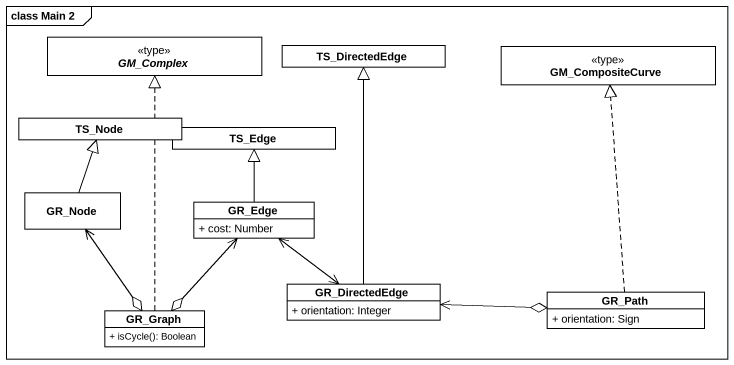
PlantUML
@startuml
mainframe class Main 2
hide circle
hide empty members
skinparam classAttributeIconSize 0
abstract class GM_Complex <<type>>
class TS_DirectedEdge
class GM_CompositeCurve <<type>>
class TS_Node
class TS_Edge
class GR_Node
class GR_Edge {
  + cost: Number
}
class GR_Graph {
  + isCycle(): Boolean
}
class GR_DirectedEdge {
  + orientation: Integer
}
class GR_Path {
  + orientation: Sign
}
GR_Node -up-|> TS_Node
GR_Node <--o GR_Graph
GR_Edge -up-|> TS_Edge
GR_Edge <--o GR_Graph
GR_Graph .up.|> GM_Complex
GR_DirectedEdge -up-|> TS_DirectedEdge
GR_DirectedEdge <-up-> GR_Edge
GR_DirectedEdge <-right-o GR_Path
GR_Path .up.|> GM_CompositeCurve
@enduml
